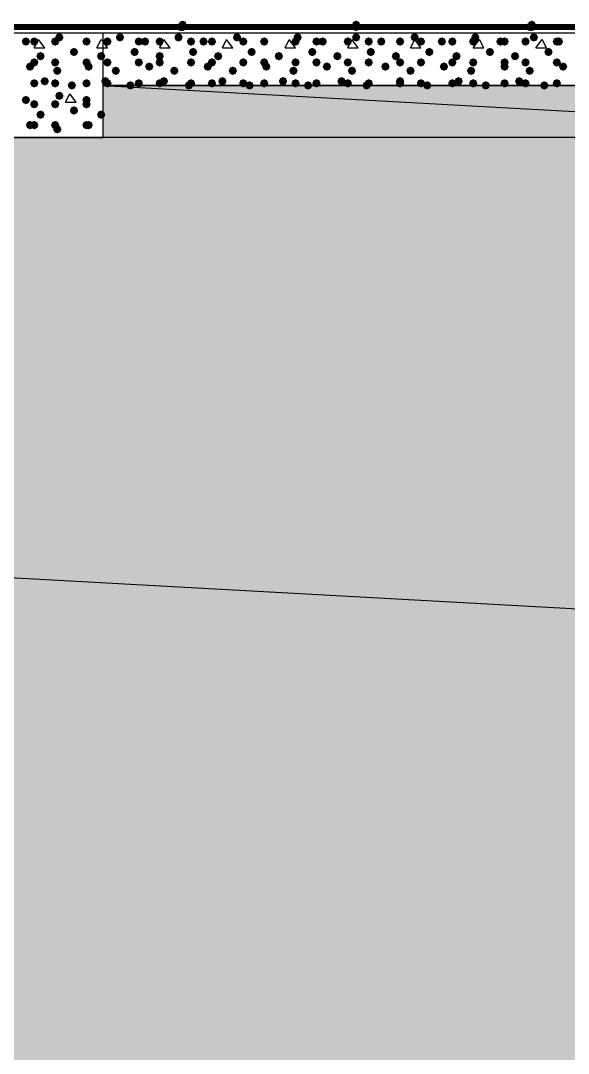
# Model space of a CAD drawing. Header units: millimetres. Extents: x 0 to 420, y 0 to 297.
# Drawn here: x 195.35 to 206.44, y 205.51 to 226.44 of the extents above; entities that cross this region are included whole.
import ezdxf

# ---------------------------------------------------------------- set-up
doc = ezdxf.new("R2010")
doc.units = ezdxf.units.MM
doc.layers.get('0').update_dxf_attribs({"linetype": 'CONTINUOUS'})

msp = doc.modelspace()

# ---------------------------------------------------------------- hatches: boundary and pattern name
at = {"true_color": 0x000007}
h = msp.add_hatch(color=0, dxfattribs=at)
h.paths.add_polyline_path([(32.342667, 226.271667), (32.342667, 226.314)], flags=0)
h.paths.add_polyline_path([(32.342667, 226.271667), (32.342667, 226.314), (380.788333, 226.271667)], flags=0)
h.paths.add_polyline_path([(32.342667, 226.314), (380.788333, 226.271667), (380.788333, 226.314)], flags=0)
at = {"true_color": 0x0000fe}
for points in [[(198.670333, 226.314), (198.645462, 226.254204), (198.585667, 226.229333), (198.525871, 226.254204), (198.501, 226.314), (198.525871, 226.373796), (198.585667, 226.398667), (198.645462, 226.373796)], [(198.670333, 226.314), (198.645462, 226.254204), (198.585667, 226.229333), (198.525871, 226.254204), (198.501, 226.314), (198.525871, 226.373796), (198.585667, 226.398667), (198.645462, 226.373796)], [(198.712667, 226.356333), (198.687796, 226.296537), (198.628, 226.271667), (198.568204, 226.296537), (198.543333, 226.356333), (198.568204, 226.416129), (198.628, 226.441), (198.687796, 226.416129)], [(198.712667, 226.314), (198.687796, 226.254204), (198.628, 226.229333), (198.568204, 226.254204), (198.543333, 226.314), (198.568204, 226.373796), (198.628, 226.398667), (198.687796, 226.373796)], [(202.226333, 226.356333), (202.201462, 226.296537), (202.141667, 226.271667), (202.081871, 226.296537), (202.057, 226.356333), (202.081871, 226.416129), (202.141667, 226.441), (202.201462, 226.416129)], [(202.226333, 226.314), (202.201462, 226.254204), (202.141667, 226.229333), (202.081871, 226.254204), (202.057, 226.314), (202.081871, 226.373796), (202.141667, 226.398667), (202.201462, 226.373796)], [(202.226333, 226.314), (202.201462, 226.254204), (202.141667, 226.229333), (202.081871, 226.254204), (202.057, 226.314), (202.081871, 226.373796), (202.141667, 226.398667), (202.201462, 226.373796)], [(202.226333, 226.314), (202.201462, 226.254204), (202.141667, 226.229333), (202.081871, 226.254204), (202.057, 226.314), (202.081871, 226.373796), (202.141667, 226.398667), (202.201462, 226.373796)], [(205.74, 226.314), (205.715129, 226.254204), (205.655333, 226.229333), (205.595538, 226.254204), (205.570667, 226.314), (205.595537, 226.373796), (205.655333, 226.398667), (205.715129, 226.373796)], [(205.74, 226.314), (205.715129, 226.254204), (205.655333, 226.229333), (205.595538, 226.254204), (205.570667, 226.314), (205.595537, 226.373796), (205.655333, 226.398667), (205.715129, 226.373796)], [(205.782333, 226.356333), (205.757462, 226.296537), (205.697667, 226.271667), (205.637871, 226.296537), (205.613, 226.356333), (205.637871, 226.416129), (205.697667, 226.441), (205.757462, 226.416129)], [(205.782333, 226.314), (205.757462, 226.254204), (205.697667, 226.229333), (205.637871, 226.254204), (205.613, 226.314), (205.637871, 226.373796), (205.697667, 226.398667), (205.757462, 226.373796)]]:
    msp.add_hatch(color=0, dxfattribs=at).paths.add_polyline_path(points, flags=0)
at = {"true_color": 0x000007}
for points in [[(195.537667, 226.017667), (195.512796, 225.957871), (195.453, 225.933), (195.393204, 225.957871), (195.368333, 226.017667), (195.393204, 226.077462), (195.453, 226.102333), (195.512796, 226.077463)], [(195.707, 226.017667), (195.682129, 225.957871), (195.622333, 225.933), (195.562537, 225.957871), (195.537667, 226.017667), (195.562537, 226.077462), (195.622333, 226.102333), (195.682129, 226.077463)], [(196.130333, 226.017667), (196.105462, 225.957871), (196.045667, 225.933), (195.985871, 225.957871), (195.961, 226.017667), (195.985871, 226.077462), (196.045667, 226.102333), (196.105462, 226.077463)], [(196.215, 226.102333), (196.190129, 226.042537), (196.130333, 226.017667), (196.070538, 226.042537), (196.045667, 226.102333), (196.070537, 226.162129), (196.130333, 226.187), (196.190129, 226.162129)], [(196.765333, 226.017667), (196.740462, 225.957871), (196.680667, 225.933), (196.620871, 225.957871), (196.596, 226.017667), (196.620871, 226.077462), (196.680667, 226.102333), (196.740462, 226.077463)], [(196.765333, 226.017667), (196.740462, 225.957871), (196.680667, 225.933), (196.620871, 225.957871), (196.596, 226.017667), (196.620871, 226.077462), (196.680667, 226.102333), (196.740462, 226.077463)], [(196.511333, 225.806), (196.486462, 225.746204), (196.426667, 225.721333), (196.366871, 225.746204), (196.342, 225.806), (196.366871, 225.865796), (196.426667, 225.890667), (196.486462, 225.865796)], [(195.707, 225.594333), (195.682129, 225.534538), (195.622333, 225.509667), (195.562537, 225.534538), (195.537667, 225.594333), (195.562537, 225.654129), (195.622333, 225.679), (195.682129, 225.654129)], [(195.834, 225.721333), (195.809129, 225.661537), (195.749333, 225.636667), (195.689538, 225.661537), (195.664667, 225.721333), (195.689537, 225.781129), (195.749333, 225.806), (195.809129, 225.781129)], [(196.130333, 225.594333), (196.105462, 225.534538), (196.045667, 225.509667), (195.985871, 225.534538), (195.961, 225.594333), (195.985871, 225.654129), (196.045667, 225.679), (196.105462, 225.654129)], [(196.765333, 225.594333), (196.740462, 225.534538), (196.680667, 225.509667), (196.620871, 225.534538), (196.596, 225.594333), (196.620871, 225.654129), (196.680667, 225.679), (196.740462, 225.654129)], [(197.061667, 225.721333), (197.036796, 225.661537), (196.977, 225.636667), (196.917204, 225.661537), (196.892333, 225.721333), (196.917204, 225.781129), (196.977, 225.806), (197.036796, 225.781129)], [(195.622333, 225.509667), (195.597463, 225.449871), (195.537667, 225.425), (195.477871, 225.449871), (195.453, 225.509667), (195.477871, 225.569462), (195.537667, 225.594333), (195.597462, 225.569463)], [(196.172667, 225.425), (196.147796, 225.365204), (196.088, 225.340333), (196.028204, 225.365204), (196.003333, 225.425), (196.028204, 225.484796), (196.088, 225.509667), (196.147796, 225.484796)], [(196.807667, 225.509667), (196.782796, 225.449871), (196.723, 225.425), (196.663204, 225.449871), (196.638333, 225.509667), (196.663204, 225.569462), (196.723, 225.594333), (196.782796, 225.569463)], [(195.707, 225.171), (195.682129, 225.111204), (195.622333, 225.086333), (195.562537, 225.111204), (195.537667, 225.171), (195.562537, 225.230796), (195.622333, 225.255667), (195.682129, 225.230796)], [(195.918667, 225.213333), (195.893796, 225.153537), (195.834, 225.128667), (195.774204, 225.153537), (195.749333, 225.213333), (195.774204, 225.273129), (195.834, 225.298), (195.893796, 225.273129)], [(196.130333, 225.171), (196.105462, 225.111204), (196.045667, 225.086333), (195.985871, 225.111204), (195.961, 225.171), (195.985871, 225.230796), (196.045667, 225.255667), (196.105462, 225.230796)], [(196.469, 225.128667), (196.444129, 225.068871), (196.384333, 225.044), (196.324538, 225.068871), (196.299667, 225.128667), (196.324537, 225.188462), (196.384333, 225.213333), (196.444129, 225.188463)], [(196.765333, 225.171), (196.740462, 225.111204), (196.680667, 225.086333), (196.620871, 225.111204), (196.596, 225.171), (196.620871, 225.230796), (196.680667, 225.255667), (196.740462, 225.230796)], [(196.215, 224.917), (196.190129, 224.857204), (196.130333, 224.832333), (196.070538, 224.857204), (196.045667, 224.917), (196.070537, 224.976796), (196.130333, 225.001667), (196.190129, 224.976796)], [(195.537667, 224.832333), (195.512796, 224.772537), (195.453, 224.747667), (195.393204, 224.772537), (195.368333, 224.832333), (195.393204, 224.892129), (195.453, 224.917), (195.512796, 224.892129)], [(195.707, 224.747667), (195.682129, 224.687871), (195.622333, 224.663), (195.562537, 224.687871), (195.537667, 224.747667), (195.562537, 224.807462), (195.622333, 224.832333), (195.682129, 224.807463)], [(196.130333, 224.747667), (196.105462, 224.687871), (196.045667, 224.663), (195.985871, 224.687871), (195.961, 224.747667), (195.985871, 224.807462), (196.045667, 224.832333), (196.105462, 224.807463)], [(196.765333, 224.832333), (196.740462, 224.772537), (196.680667, 224.747667), (196.620871, 224.772537), (196.596, 224.832333), (196.620871, 224.892129), (196.680667, 224.917), (196.740462, 224.892129)], [(196.765333, 224.747667), (196.740462, 224.687871), (196.680667, 224.663), (196.620871, 224.687871), (196.596, 224.747667), (196.620871, 224.807462), (196.680667, 224.832333), (196.740462, 224.807463)], [(195.834, 224.536), (195.809129, 224.476204), (195.749333, 224.451333), (195.689538, 224.476204), (195.664667, 224.536), (195.689537, 224.595796), (195.749333, 224.620667), (195.809129, 224.595796)], [(196.511333, 224.620667), (196.486462, 224.560871), (196.426667, 224.536), (196.366871, 224.560871), (196.342, 224.620667), (196.366871, 224.680462), (196.426667, 224.705333), (196.486462, 224.680463)], [(197.061667, 224.536), (197.036796, 224.476204), (196.977, 224.451333), (196.917204, 224.476204), (196.892333, 224.536), (196.917204, 224.595796), (196.977, 224.620667), (197.036796, 224.595796)], [(195.622333, 224.324333), (195.597463, 224.264537), (195.537667, 224.239667), (195.477871, 224.264537), (195.453, 224.324333), (195.477871, 224.384129), (195.537667, 224.409), (195.597462, 224.384129)], [(195.707, 224.324333), (195.682129, 224.264537), (195.622333, 224.239667), (195.562537, 224.264537), (195.537667, 224.324333), (195.562537, 224.384129), (195.622333, 224.409), (195.682129, 224.384129)], [(196.130333, 224.324333), (196.105462, 224.264537), (196.045667, 224.239667), (195.985871, 224.264537), (195.961, 224.324333), (195.985871, 224.384129), (196.045667, 224.409), (196.105462, 224.384129)], [(196.765333, 224.324333), (196.740462, 224.264537), (196.680667, 224.239667), (196.620871, 224.264537), (196.596, 224.324333), (196.620871, 224.384129), (196.680667, 224.409), (196.740462, 224.384129)], [(196.807667, 224.324333), (196.782796, 224.264537), (196.723, 224.239667), (196.663204, 224.264537), (196.638333, 224.324333), (196.663204, 224.384129), (196.723, 224.409), (196.782796, 224.384129)], [(196.172667, 224.239667), (196.147796, 224.179871), (196.088, 224.155), (196.028204, 224.179871), (196.003333, 224.239667), (196.028204, 224.299462), (196.088, 224.324333), (196.147796, 224.299463)]]:
    msp.add_hatch(color=0, dxfattribs=at).paths.add_polyline_path(points, flags=0)
at = {"true_color": 0x000008}
for points in [[(197.188667, 226.017667), (197.163796, 225.957871), (197.104, 225.933), (197.044204, 225.957871), (197.019333, 226.017667), (197.044204, 226.077462), (197.104, 226.102333), (197.163796, 226.077463)], [(197.442667, 226.102333), (197.417796, 226.042537), (197.358, 226.017667), (197.298204, 226.042537), (197.273333, 226.102333), (197.298204, 226.162129), (197.358, 226.187), (197.417796, 226.162129)], [(197.823667, 226.017667), (197.798796, 225.957871), (197.739, 225.933), (197.679204, 225.957871), (197.654333, 226.017667), (197.679204, 226.077462), (197.739, 226.102333), (197.798796, 226.077463)], [(197.950667, 226.017667), (197.925796, 225.957871), (197.866, 225.933), (197.806204, 225.957871), (197.781333, 226.017667), (197.806204, 226.077462), (197.866, 226.102333), (197.925796, 226.077463)], [(198.247, 226.017667), (198.222129, 225.957871), (198.162333, 225.933), (198.102537, 225.957871), (198.077667, 226.017667), (198.102537, 226.077462), (198.162333, 226.102333), (198.222129, 226.077463)], [(198.628, 226.102333), (198.603129, 226.042537), (198.543333, 226.017667), (198.483538, 226.042537), (198.458667, 226.102333), (198.483537, 226.162129), (198.543333, 226.187), (198.603129, 226.162129)], [(198.882, 226.017667), (198.857129, 225.957871), (198.797333, 225.933), (198.737537, 225.957871), (198.712667, 226.017667), (198.737537, 226.077462), (198.797333, 226.102333), (198.857129, 226.077463)], [(199.136, 226.017667), (199.111129, 225.957871), (199.051333, 225.933), (198.991538, 225.957871), (198.966667, 226.017667), (198.991537, 226.077462), (199.051333, 226.102333), (199.111129, 226.077463)], [(199.305333, 226.017667), (199.280462, 225.957871), (199.220667, 225.933), (199.160871, 225.957871), (199.136, 226.017667), (199.160871, 226.077462), (199.220667, 226.102333), (199.280462, 226.077463)], [(199.813333, 226.102333), (199.788462, 226.042537), (199.728667, 226.017667), (199.668871, 226.042537), (199.644, 226.102333), (199.668871, 226.162129), (199.728667, 226.187), (199.788462, 226.162129)], [(199.940333, 226.017667), (199.915462, 225.957871), (199.855667, 225.933), (199.795871, 225.957871), (199.771, 226.017667), (199.795871, 226.077462), (199.855667, 226.102333), (199.915462, 226.077463)], [(200.363667, 226.017667), (200.338796, 225.957871), (200.279, 225.933), (200.219204, 225.957871), (200.194333, 226.017667), (200.219204, 226.077462), (200.279, 226.102333), (200.338796, 226.077463)], [(200.363667, 226.017667), (200.338796, 225.957871), (200.279, 225.933), (200.219204, 225.957871), (200.194333, 226.017667), (200.219204, 226.077462), (200.279, 226.102333), (200.338796, 226.077463)], [(200.998667, 226.017667), (200.973796, 225.957871), (200.914, 225.933), (200.854204, 225.957871), (200.829333, 226.017667), (200.854204, 226.077462), (200.914, 226.102333), (200.973796, 226.077463)], [(201.041, 226.102333), (201.016129, 226.042537), (200.956333, 226.017667), (200.896538, 226.042537), (200.871667, 226.102333), (200.896537, 226.162129), (200.956333, 226.187), (201.016129, 226.162129)], [(201.422, 226.017667), (201.397129, 225.957871), (201.337333, 225.933), (201.277537, 225.957871), (201.252667, 226.017667), (201.277537, 226.077462), (201.337333, 226.102333), (201.397129, 226.077463)], [(201.549, 226.017667), (201.524129, 225.957871), (201.464333, 225.933), (201.404538, 225.957871), (201.379667, 226.017667), (201.404537, 226.077462), (201.464333, 226.102333), (201.524129, 226.077463)], [(202.057, 226.017667), (202.032129, 225.957871), (201.972333, 225.933), (201.912537, 225.957871), (201.887667, 226.017667), (201.912537, 226.077462), (201.972333, 226.102333), (202.032129, 226.077463)], [(202.226333, 226.102333), (202.201462, 226.042537), (202.141667, 226.017667), (202.081871, 226.042537), (202.057, 226.102333), (202.081871, 226.162129), (202.141667, 226.187), (202.201462, 226.162129)], [(202.480333, 226.017667), (202.455462, 225.957871), (202.395667, 225.933), (202.335871, 225.957871), (202.311, 226.017667), (202.335871, 226.077462), (202.395667, 226.102333), (202.455462, 226.077463)], [(202.734333, 226.017667), (202.709463, 225.957871), (202.649667, 225.933), (202.589871, 225.957871), (202.565, 226.017667), (202.589871, 226.077462), (202.649667, 226.102333), (202.709462, 226.077463)], [(203.115333, 226.017667), (203.090462, 225.957871), (203.030667, 225.933), (202.970871, 225.957871), (202.946, 226.017667), (202.970871, 226.077462), (203.030667, 226.102333), (203.090462, 226.077463)], [(203.411667, 226.102333), (203.386796, 226.042537), (203.327, 226.017667), (203.267204, 226.042537), (203.242333, 226.102333), (203.267204, 226.162129), (203.327, 226.187), (203.386796, 226.162129)], [(203.538667, 226.017667), (203.513796, 225.957871), (203.454, 225.933), (203.394204, 225.957871), (203.369333, 226.017667), (203.394204, 226.077462), (203.454, 226.102333), (203.513796, 226.077463)], [(203.962, 226.017667), (203.937129, 225.957871), (203.877333, 225.933), (203.817537, 225.957871), (203.792667, 226.017667), (203.817537, 226.077462), (203.877333, 226.102333), (203.937129, 226.077463)], [(204.173667, 226.017667), (204.148796, 225.957871), (204.089, 225.933), (204.029204, 225.957871), (204.004333, 226.017667), (204.029204, 226.077462), (204.089, 226.102333), (204.148796, 226.077463)], [(204.597, 226.017667), (204.572129, 225.957871), (204.512333, 225.933), (204.452538, 225.957871), (204.427667, 226.017667), (204.452537, 226.077462), (204.512333, 226.102333), (204.572129, 226.077463)], [(204.639333, 226.102333), (204.614463, 226.042537), (204.554667, 226.017667), (204.494871, 226.042537), (204.47, 226.102333), (204.494871, 226.162129), (204.554667, 226.187), (204.614462, 226.162129)], [(205.147333, 226.017667), (205.122462, 225.957871), (205.062667, 225.933), (205.002871, 225.957871), (204.978, 226.017667), (205.002871, 226.077462), (205.062667, 226.102333), (205.122462, 226.077463)], [(205.232, 226.017667), (205.207129, 225.957871), (205.147333, 225.933), (205.087538, 225.957871), (205.062667, 226.017667), (205.087537, 226.077462), (205.147333, 226.102333), (205.207129, 226.077463)], [(205.655333, 226.017667), (205.630462, 225.957871), (205.570667, 225.933), (205.510871, 225.957871), (205.486, 226.017667), (205.510871, 226.077462), (205.570667, 226.102333), (205.630462, 226.077463)], [(205.824667, 226.102333), (205.799796, 226.042537), (205.74, 226.017667), (205.680204, 226.042537), (205.655333, 226.102333), (205.680204, 226.162129), (205.74, 226.187), (205.799796, 226.162129)], [(206.290333, 226.017667), (206.265462, 225.957871), (206.205667, 225.933), (206.145871, 225.957871), (206.121, 226.017667), (206.145871, 226.077462), (206.205667, 226.102333), (206.265462, 226.077463)], [(206.332667, 226.017667), (206.307796, 225.957871), (206.248, 225.933), (206.188204, 225.957871), (206.163333, 226.017667), (206.188204, 226.077462), (206.248, 226.102333), (206.307796, 226.077463)], [(197.739, 225.806), (197.714129, 225.746204), (197.654333, 225.721333), (197.594538, 225.746204), (197.569667, 225.806), (197.594537, 225.865796), (197.654333, 225.890667), (197.714129, 225.865796)], [(198.924333, 225.806), (198.899463, 225.746204), (198.839667, 225.721333), (198.779871, 225.746204), (198.755, 225.806), (198.779871, 225.865796), (198.839667, 225.890667), (198.899462, 225.865796)], [(200.109667, 225.806), (200.084796, 225.746204), (200.025, 225.721333), (199.965204, 225.746204), (199.940333, 225.806), (199.965204, 225.865796), (200.025, 225.890667), (200.084796, 225.865796)], [(201.337333, 225.806), (201.312462, 225.746204), (201.252667, 225.721333), (201.192871, 225.746204), (201.168, 225.806), (201.192871, 225.865796), (201.252667, 225.890667), (201.312462, 225.865796)], [(202.522667, 225.806), (202.497796, 225.746204), (202.438, 225.721333), (202.378204, 225.746204), (202.353333, 225.806), (202.378204, 225.865796), (202.438, 225.890667), (202.497796, 225.865796)], [(203.708, 225.806), (203.683129, 225.746204), (203.623333, 225.721333), (203.563538, 225.746204), (203.538667, 225.806), (203.563537, 225.865796), (203.623333, 225.890667), (203.683129, 225.865796)], [(204.935667, 225.806), (204.910796, 225.746204), (204.851, 225.721333), (204.791204, 225.746204), (204.766333, 225.806), (204.791204, 225.865796), (204.851, 225.890667), (204.910796, 225.865796)], [(206.121, 225.806), (206.096129, 225.746204), (206.036333, 225.721333), (205.976538, 225.746204), (205.951667, 225.806), (205.976537, 225.865796), (206.036333, 225.890667), (206.096129, 225.865796)], [(197.188667, 225.594333), (197.163796, 225.534538), (197.104, 225.509667), (197.044204, 225.534538), (197.019333, 225.594333), (197.044204, 225.654129), (197.104, 225.679), (197.163796, 225.654129)], [(197.823667, 225.594333), (197.798796, 225.534538), (197.739, 225.509667), (197.679204, 225.534538), (197.654333, 225.594333), (197.679204, 225.654129), (197.739, 225.679), (197.798796, 225.654129)], [(198.247, 225.721333), (198.222129, 225.661537), (198.162333, 225.636667), (198.102537, 225.661537), (198.077667, 225.721333), (198.102537, 225.781129), (198.162333, 225.806), (198.222129, 225.781129)], [(198.247, 225.594333), (198.222129, 225.534538), (198.162333, 225.509667), (198.102537, 225.534538), (198.077667, 225.594333), (198.102537, 225.654129), (198.162333, 225.679), (198.222129, 225.654129)], [(198.882, 225.594333), (198.857129, 225.534538), (198.797333, 225.509667), (198.737537, 225.534538), (198.712667, 225.594333), (198.737537, 225.654129), (198.797333, 225.679), (198.857129, 225.654129)], [(199.305333, 225.594333), (199.280462, 225.534538), (199.220667, 225.509667), (199.160871, 225.534538), (199.136, 225.594333), (199.160871, 225.654129), (199.220667, 225.679), (199.280462, 225.654129)], [(199.432333, 225.721333), (199.407462, 225.661537), (199.347667, 225.636667), (199.287871, 225.661537), (199.263, 225.721333), (199.287871, 225.781129), (199.347667, 225.806), (199.407462, 225.781129)], [(199.940333, 225.594333), (199.915462, 225.534538), (199.855667, 225.509667), (199.795871, 225.534538), (199.771, 225.594333), (199.795871, 225.654129), (199.855667, 225.679), (199.915462, 225.654129)], [(200.363667, 225.594333), (200.338796, 225.534538), (200.279, 225.509667), (200.219204, 225.534538), (200.194333, 225.594333), (200.219204, 225.654129), (200.279, 225.679), (200.338796, 225.654129)], [(200.66, 225.721333), (200.635129, 225.661537), (200.575333, 225.636667), (200.515537, 225.661537), (200.490667, 225.721333), (200.515537, 225.781129), (200.575333, 225.806), (200.635129, 225.781129)], [(200.998667, 225.594333), (200.973796, 225.534538), (200.914, 225.509667), (200.854204, 225.534538), (200.829333, 225.594333), (200.854204, 225.654129), (200.914, 225.679), (200.973796, 225.654129)], [(201.422, 225.594333), (201.397129, 225.534538), (201.337333, 225.509667), (201.277537, 225.534538), (201.252667, 225.594333), (201.277537, 225.654129), (201.337333, 225.679), (201.397129, 225.654129)], [(201.845333, 225.721333), (201.820462, 225.661537), (201.760667, 225.636667), (201.700871, 225.661537), (201.676, 225.721333), (201.700871, 225.781129), (201.760667, 225.806), (201.820462, 225.781129)], [(202.057, 225.594333), (202.032129, 225.534538), (201.972333, 225.509667), (201.912537, 225.534538), (201.887667, 225.594333), (201.912537, 225.654129), (201.972333, 225.679), (202.032129, 225.654129)], [(202.480333, 225.594333), (202.455462, 225.534538), (202.395667, 225.509667), (202.335871, 225.534538), (202.311, 225.594333), (202.335871, 225.654129), (202.395667, 225.679), (202.455462, 225.654129)], [(203.030667, 225.721333), (203.005796, 225.661537), (202.946, 225.636667), (202.886204, 225.661537), (202.861333, 225.721333), (202.886204, 225.781129), (202.946, 225.806), (203.005796, 225.781129)], [(203.115333, 225.594333), (203.090462, 225.534538), (203.030667, 225.509667), (202.970871, 225.534538), (202.946, 225.594333), (202.970871, 225.654129), (203.030667, 225.679), (203.090462, 225.654129)], [(203.538667, 225.594333), (203.513796, 225.534538), (203.454, 225.509667), (203.394204, 225.534538), (203.369333, 225.594333), (203.394204, 225.654129), (203.454, 225.679), (203.513796, 225.654129)], [(204.173667, 225.594333), (204.148796, 225.534538), (204.089, 225.509667), (204.029204, 225.534538), (204.004333, 225.594333), (204.029204, 225.654129), (204.089, 225.679), (204.148796, 225.654129)], [(204.258333, 225.721333), (204.233462, 225.661537), (204.173667, 225.636667), (204.113871, 225.661537), (204.089, 225.721333), (204.113871, 225.781129), (204.173667, 225.806), (204.233462, 225.781129)], [(204.597, 225.594333), (204.572129, 225.534538), (204.512333, 225.509667), (204.452538, 225.534538), (204.427667, 225.594333), (204.452537, 225.654129), (204.512333, 225.679), (204.572129, 225.654129)], [(205.232, 225.594333), (205.207129, 225.534538), (205.147333, 225.509667), (205.087538, 225.534538), (205.062667, 225.594333), (205.087537, 225.654129), (205.147333, 225.679), (205.207129, 225.654129)], [(205.443667, 225.721333), (205.418796, 225.661537), (205.359, 225.636667), (205.299204, 225.661537), (205.274333, 225.721333), (205.299204, 225.781129), (205.359, 225.806), (205.418796, 225.781129)], [(205.655333, 225.594333), (205.630462, 225.534538), (205.570667, 225.509667), (205.510871, 225.534538), (205.486, 225.594333), (205.510871, 225.654129), (205.570667, 225.679), (205.630462, 225.654129)], [(206.290333, 225.594333), (206.265462, 225.534538), (206.205667, 225.509667), (206.145871, 225.534538), (206.121, 225.594333), (206.145871, 225.654129), (206.205667, 225.679), (206.265462, 225.654129)], [(197.358, 225.425), (197.333129, 225.365204), (197.273333, 225.340333), (197.213538, 225.365204), (197.188667, 225.425), (197.213537, 225.484796), (197.273333, 225.509667), (197.333129, 225.484796)], [(198.035333, 225.509667), (198.010462, 225.449871), (197.950667, 225.425), (197.890871, 225.449871), (197.866, 225.509667), (197.890871, 225.569462), (197.950667, 225.594333), (198.010462, 225.569463)], [(198.543333, 225.425), (198.518463, 225.365204), (198.458667, 225.340333), (198.398871, 225.365204), (198.374, 225.425), (198.398871, 225.484796), (198.458667, 225.509667), (198.518462, 225.484796)], [(199.220667, 225.509667), (199.195796, 225.449871), (199.136, 225.425), (199.076204, 225.449871), (199.051333, 225.509667), (199.076204, 225.569462), (199.136, 225.594333), (199.195796, 225.569463)], [(199.728667, 225.425), (199.703796, 225.365204), (199.644, 225.340333), (199.584204, 225.365204), (199.559333, 225.425), (199.584204, 225.484796), (199.644, 225.509667), (199.703796, 225.484796)], [(200.406, 225.509667), (200.381129, 225.449871), (200.321333, 225.425), (200.261538, 225.449871), (200.236667, 225.509667), (200.261537, 225.569462), (200.321333, 225.594333), (200.381129, 225.569463)], [(200.956333, 225.425), (200.931462, 225.365204), (200.871667, 225.340333), (200.811871, 225.365204), (200.787, 225.425), (200.811871, 225.484796), (200.871667, 225.509667), (200.931462, 225.484796)], [(201.633667, 225.509667), (201.608796, 225.449871), (201.549, 225.425), (201.489204, 225.449871), (201.464333, 225.509667), (201.489204, 225.569462), (201.549, 225.594333), (201.608796, 225.569463)], [(202.141667, 225.425), (202.116796, 225.365204), (202.057, 225.340333), (201.997204, 225.365204), (201.972333, 225.425), (201.997204, 225.484796), (202.057, 225.509667), (202.116796, 225.484796)], [(202.819, 225.509667), (202.794129, 225.449871), (202.734333, 225.425), (202.674537, 225.449871), (202.649667, 225.509667), (202.674537, 225.569462), (202.734333, 225.594333), (202.794129, 225.569463)], [(203.327, 225.425), (203.302129, 225.365204), (203.242333, 225.340333), (203.182538, 225.365204), (203.157667, 225.425), (203.182537, 225.484796), (203.242333, 225.509667), (203.302129, 225.484796)], [(204.004333, 225.509667), (203.979463, 225.449871), (203.919667, 225.425), (203.859871, 225.449871), (203.835, 225.509667), (203.859871, 225.569462), (203.919667, 225.594333), (203.979462, 225.569463)], [(204.554667, 225.425), (204.529796, 225.365204), (204.47, 225.340333), (204.410204, 225.365204), (204.385333, 225.425), (204.410204, 225.484796), (204.47, 225.509667), (204.529796, 225.484796)], [(205.232, 225.509667), (205.207129, 225.449871), (205.147333, 225.425), (205.087538, 225.449871), (205.062667, 225.509667), (205.087537, 225.569462), (205.147333, 225.594333), (205.207129, 225.569463)], [(205.74, 225.425), (205.715129, 225.365204), (205.655333, 225.340333), (205.595538, 225.365204), (205.570667, 225.425), (205.595537, 225.484796), (205.655333, 225.509667), (205.715129, 225.484796)], [(206.417333, 225.509667), (206.392462, 225.449871), (206.332667, 225.425), (206.272871, 225.449871), (206.248, 225.509667), (206.272871, 225.569462), (206.332667, 225.594333), (206.392462, 225.569463)], [(197.146333, 225.213333), (197.121462, 225.153537), (197.061667, 225.128667), (197.001871, 225.153537), (196.977, 225.213333), (197.001871, 225.273129), (197.061667, 225.298), (197.121462, 225.273129)], [(197.188667, 225.171), (197.163796, 225.111204), (197.104, 225.086333), (197.044204, 225.111204), (197.019333, 225.171), (197.044204, 225.230796), (197.104, 225.255667), (197.163796, 225.230796)], [(197.654333, 225.128667), (197.629462, 225.068871), (197.569667, 225.044), (197.509871, 225.068871), (197.485, 225.128667), (197.509871, 225.188462), (197.569667, 225.213333), (197.629462, 225.188463)], [(197.823667, 225.171), (197.798796, 225.111204), (197.739, 225.086333), (197.679204, 225.111204), (197.654333, 225.171), (197.679204, 225.230796), (197.739, 225.255667), (197.798796, 225.230796)], [(198.247, 225.171), (198.222129, 225.111204), (198.162333, 225.086333), (198.102537, 225.111204), (198.077667, 225.171), (198.102537, 225.230796), (198.162333, 225.255667), (198.222129, 225.230796)], [(198.331667, 225.213333), (198.306796, 225.153537), (198.247, 225.128667), (198.187204, 225.153537), (198.162333, 225.213333), (198.187204, 225.273129), (198.247, 225.298), (198.306796, 225.273129)], [(198.839667, 225.128667), (198.814796, 225.068871), (198.755, 225.044), (198.695204, 225.068871), (198.670333, 225.128667), (198.695204, 225.188462), (198.755, 225.213333), (198.814796, 225.188463)], [(198.882, 225.171), (198.857129, 225.111204), (198.797333, 225.086333), (198.737537, 225.111204), (198.712667, 225.171), (198.737537, 225.230796), (198.797333, 225.255667), (198.857129, 225.230796)], [(199.305333, 225.171), (199.280462, 225.111204), (199.220667, 225.086333), (199.160871, 225.111204), (199.136, 225.171), (199.160871, 225.230796), (199.220667, 225.255667), (199.280462, 225.230796)], [(199.517, 225.213333), (199.492129, 225.153537), (199.432333, 225.128667), (199.372537, 225.153537), (199.347667, 225.213333), (199.372537, 225.273129), (199.432333, 225.298), (199.492129, 225.273129)], [(199.940333, 225.171), (199.915462, 225.111204), (199.855667, 225.086333), (199.795871, 225.111204), (199.771, 225.171), (199.795871, 225.230796), (199.855667, 225.255667), (199.915462, 225.230796)], [(200.067333, 225.128667), (200.042463, 225.068871), (199.982667, 225.044), (199.922871, 225.068871), (199.898, 225.128667), (199.922871, 225.188462), (199.982667, 225.213333), (200.042462, 225.188463)], [(200.363667, 225.171), (200.338796, 225.111204), (200.279, 225.086333), (200.219204, 225.111204), (200.194333, 225.171), (200.219204, 225.230796), (200.279, 225.255667), (200.338796, 225.230796)], [(200.744667, 225.213333), (200.719796, 225.153537), (200.66, 225.128667), (200.600204, 225.153537), (200.575333, 225.213333), (200.600204, 225.273129), (200.66, 225.298), (200.719796, 225.273129)], [(200.998667, 225.171), (200.973796, 225.111204), (200.914, 225.086333), (200.854204, 225.111204), (200.829333, 225.171), (200.854204, 225.230796), (200.914, 225.255667), (200.973796, 225.230796)], [(201.252667, 225.128667), (201.227796, 225.068871), (201.168, 225.044), (201.108204, 225.068871), (201.083333, 225.128667), (201.108204, 225.188462), (201.168, 225.213333), (201.227796, 225.188463)], [(201.422, 225.171), (201.397129, 225.111204), (201.337333, 225.086333), (201.277537, 225.111204), (201.252667, 225.171), (201.277537, 225.230796), (201.337333, 225.255667), (201.397129, 225.230796)], [(201.93, 225.213333), (201.905129, 225.153537), (201.845333, 225.128667), (201.785538, 225.153537), (201.760667, 225.213333), (201.785537, 225.273129), (201.845333, 225.298), (201.905129, 225.273129)], [(202.057, 225.171), (202.032129, 225.111204), (201.972333, 225.086333), (201.912537, 225.111204), (201.887667, 225.171), (201.912537, 225.230796), (201.972333, 225.255667), (202.032129, 225.230796)], [(202.438, 225.128667), (202.413129, 225.068871), (202.353333, 225.044), (202.293538, 225.068871), (202.268667, 225.128667), (202.293537, 225.188462), (202.353333, 225.213333), (202.413129, 225.188463)], [(202.480333, 225.171), (202.455462, 225.111204), (202.395667, 225.086333), (202.335871, 225.111204), (202.311, 225.171), (202.335871, 225.230796), (202.395667, 225.255667), (202.455462, 225.230796)], [(203.115333, 225.213333), (203.090462, 225.153537), (203.030667, 225.128667), (202.970871, 225.153537), (202.946, 225.213333), (202.970871, 225.273129), (203.030667, 225.298), (203.090462, 225.273129)], [(203.115333, 225.171), (203.090462, 225.111204), (203.030667, 225.086333), (202.970871, 225.111204), (202.946, 225.171), (202.970871, 225.230796), (203.030667, 225.255667), (203.090462, 225.230796)], [(203.538667, 225.171), (203.513796, 225.111204), (203.454, 225.086333), (203.394204, 225.111204), (203.369333, 225.171), (203.394204, 225.230796), (203.454, 225.255667), (203.513796, 225.230796)], [(203.665667, 225.128667), (203.640796, 225.068871), (203.581, 225.044), (203.521204, 225.068871), (203.496333, 225.128667), (203.521204, 225.188462), (203.581, 225.213333), (203.640796, 225.188463)], [(204.173667, 225.171), (204.148796, 225.111204), (204.089, 225.086333), (204.029204, 225.111204), (204.004333, 225.171), (204.029204, 225.230796), (204.089, 225.255667), (204.148796, 225.230796)], [(204.300667, 225.213333), (204.275796, 225.153537), (204.216, 225.128667), (204.156204, 225.153537), (204.131333, 225.213333), (204.156204, 225.273129), (204.216, 225.298), (204.275796, 225.273129)], [(204.597, 225.171), (204.572129, 225.111204), (204.512333, 225.086333), (204.452538, 225.111204), (204.427667, 225.171), (204.452537, 225.230796), (204.512333, 225.255667), (204.572129, 225.230796)], [(204.851, 225.128667), (204.826129, 225.068871), (204.766333, 225.044), (204.706538, 225.068871), (204.681667, 225.128667), (204.706537, 225.188462), (204.766333, 225.213333), (204.826129, 225.188463)], [(205.232, 225.171), (205.207129, 225.111204), (205.147333, 225.086333), (205.087538, 225.111204), (205.062667, 225.171), (205.087537, 225.230796), (205.147333, 225.255667), (205.207129, 225.230796)], [(205.528333, 225.213333), (205.503463, 225.153537), (205.443667, 225.128667), (205.383871, 225.153537), (205.359, 225.213333), (205.383871, 225.273129), (205.443667, 225.298), (205.503462, 225.273129)], [(205.655333, 225.171), (205.630462, 225.111204), (205.570667, 225.086333), (205.510871, 225.111204), (205.486, 225.171), (205.510871, 225.230796), (205.570667, 225.255667), (205.630462, 225.230796)], [(206.036333, 225.128667), (206.011462, 225.068871), (205.951667, 225.044), (205.891871, 225.068871), (205.867, 225.128667), (205.891871, 225.188462), (205.951667, 225.213333), (206.011462, 225.188463)], [(206.290333, 225.171), (206.265462, 225.111204), (206.205667, 225.086333), (206.145871, 225.111204), (206.121, 225.171), (206.145871, 225.230796), (206.205667, 225.255667), (206.265462, 225.230796)]]:
    msp.add_hatch(color=0, dxfattribs=at).paths.add_polyline_path(points, flags=0)
h = msp.add_hatch(color=0, dxfattribs=at)
h.paths.add_polyline_path([(216.111667, 225.128667), (197.019333, 225.128667), (216.111667, 224.070333)], flags=0)
h.paths.add_polyline_path([(197.019333, 225.128667), (216.111667, 224.070333), (197.019333, 224.070333)], flags=0)
h = msp.add_hatch(color=0, dxfattribs=at)
h.paths.add_polyline_path([(379.603, 224.070333), (33.528, 224.070333), (379.603, 204.978)], flags=0)
h.paths.add_polyline_path([(33.528, 224.070333), (379.603, 204.978), (33.528, 204.978)], flags=0)

# ---------------------------------------------------------------- linework, layer by layer
at = {"color": 0, "true_color": 0x000007}
for points in [[(32.300333, 226.356333), (380.788333, 226.356333), (32.300333, 226.314), (380.788333, 226.314)], [(380.788333, 226.356333), (32.300333, 226.356333), (32.300333, 226.314)], [(380.788333, 226.314), (32.342667, 226.314), (32.300333, 226.314)], [(32.342667, 226.314), (380.788333, 226.314)], [(32.342667, 226.271667), (380.788333, 226.271667)], [(195.622333, 225.890667), (195.707, 226.06)], [(195.834, 225.890667), (195.707, 226.06)], [(196.892333, 225.890667), (196.977, 226.06)], [(197.019333, 226.017667), (196.977, 226.06)], [(216.111667, 226.187), (197.019333, 226.187)], [(195.622333, 225.890667), (195.834, 225.890667)], [(196.892333, 225.890667), (197.019333, 225.890667)], [(197.019333, 225.128667), (216.111667, 225.128667)], [(196.257333, 224.79), (196.342, 224.959333)], [(196.257333, 224.79), (196.469, 224.79)], [(196.469, 224.79), (196.342, 224.959333)]]:
    msp.add_lwpolyline(points, dxfattribs=at)
for points in [[(32.342667, 226.314), (380.788333, 226.314)], [(32.342667, 226.271667), (32.342667, 226.314), (380.788333, 226.271667)], [(32.342667, 226.314), (380.788333, 226.271667), (380.788333, 226.314)], [(194.902667, 226.187), (194.902667, 224.070333), (197.019333, 224.070333), (197.019333, 226.187)]]:
    msp.add_lwpolyline(points, close=True, dxfattribs=at)
at = {"color": 0, "true_color": 0x000008}
for points in [[(198.162333, 225.890667), (198.247, 226.06)], [(198.374, 225.890667), (198.247, 226.06)], [(199.432333, 225.890667), (199.517, 226.06)], [(199.644, 225.890667), (199.517, 226.06)], [(200.702333, 225.890667), (200.787, 226.06)], [(200.914, 225.890667), (200.787, 226.06)], [(201.972333, 225.890667), (202.057, 226.06)], [(202.184, 225.890667), (202.057, 226.06)], [(203.242333, 225.890667), (203.327, 226.06)], [(203.454, 225.890667), (203.327, 226.06)], [(204.512333, 225.890667), (204.639333, 226.06)], [(204.724, 225.890667), (204.639333, 226.06)], [(205.782333, 225.890667), (205.909333, 226.06)], [(205.994, 225.890667), (205.909333, 226.06)], [(197.104, 225.890667), (197.019333, 226.017667)], [(197.019333, 225.890667), (197.104, 225.890667)], [(198.162333, 225.890667), (198.374, 225.890667)], [(199.432333, 225.890667), (199.644, 225.890667)], [(200.702333, 225.890667), (200.914, 225.890667)], [(201.972333, 225.890667), (202.184, 225.890667)], [(203.242333, 225.890667), (203.454, 225.890667)], [(204.512333, 225.890667), (204.724, 225.890667)], [(205.782333, 225.890667), (205.994, 225.890667)]]:
    msp.add_lwpolyline(points, dxfattribs=at)
for points in [[(216.111667, 225.128667), (197.019333, 225.128667), (216.111667, 224.070333)], [(197.019333, 225.128667), (216.111667, 224.070333), (197.019333, 224.070333)], [(379.603, 224.070333), (33.528, 224.070333), (379.603, 204.978)], [(33.528, 224.070333), (379.603, 204.978), (33.528, 204.978)]]:
    msp.add_lwpolyline(points, close=True, dxfattribs=at)

doc.saveas('drawing.dxf')
